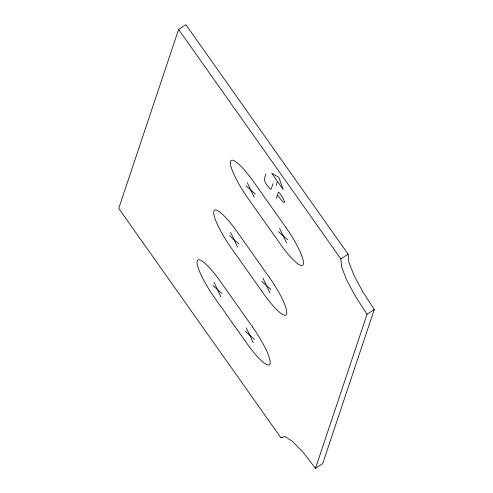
<?xml version="1.0" encoding="UTF-8"?>
<svg xmlns="http://www.w3.org/2000/svg" width="493" height="493" viewBox="0 0 493 493"><rect width="100%" height="100%" fill="white"/><g stroke="black" fill="none" stroke-linecap="round" stroke-linejoin="round"><path stroke-width="0.74" d="M178.602 29.444L118.721 208.403L280.998 437.901L284.899 436.404L292.824 441.66L303.565 452.882L315.489 468.35L322.73 463.556L374.279 309.487L362.99 292.127L354.048 275.507L348.828 262.171L348.113 254.148L185.836 24.65L178.602 29.444L340.873 258.942L341.587 266.972L346.813 280.307L355.749 296.922L367.045 314.281L315.489 468.35M265.992 173.819L264.223 179.088A6.126 1.208 56.5 0 0 267.243 185.473A6.126 1.208 56.5 0 0 271.224 188.985L272.986 183.71M276.049 185.596L277.46 181.369L283.185 189.466L278.822 177.295L271.735 173.265L277.054 180.795M276.382 198.291L278.342 192.43A3.322 0.653 56.5 0 1 280.499 194.334L281.096 195.173A6.828 1.343 56.5 0 1 284.455 202.29A6.828 1.343 56.5 0 1 280.024 198.377L277.941 195.425M340.873 258.942L348.113 254.148M367.045 314.281L374.279 309.487M280.998 437.901L282.199 437.1M246.149 185.91L255.349 194.032M278.508 231.667L287.702 239.783M229.498 235.691L238.692 243.807M261.851 281.448L271.045 289.564M212.84 285.465L222.041 293.588M245.194 331.222L254.394 339.344M279.617 228.345L286.593 243.104M247.264 182.589L254.24 197.348M262.96 278.126L269.936 292.885M230.607 232.369L237.583 247.129M246.303 327.907L253.279 342.666M213.95 282.15L220.926 296.909M285.878 227.427L253.525 181.671A35.422 6.976 56.5 0 0 230.527 161.371A35.422 6.976 56.5 0 0 247.973 198.266L280.326 244.023A35.422 6.976 56.5 0 0 303.324 264.322A35.422 6.976 56.5 0 0 285.878 227.427M269.227 277.208L236.868 231.451A35.422 6.976 56.5 0 0 213.876 211.152A35.422 6.976 56.5 0 0 231.322 248.047L263.675 293.803A35.422 6.976 56.5 0 0 286.667 314.103A35.422 6.976 56.5 0 0 269.227 277.208M252.57 326.988L220.217 281.232A35.422 6.976 56.5 0 0 197.218 260.933A35.422 6.976 56.5 0 0 214.665 297.827L247.018 343.584A35.422 6.976 56.5 0 0 270.016 363.883A35.422 6.976 56.5 0 0 252.57 326.988"/></g></svg>
